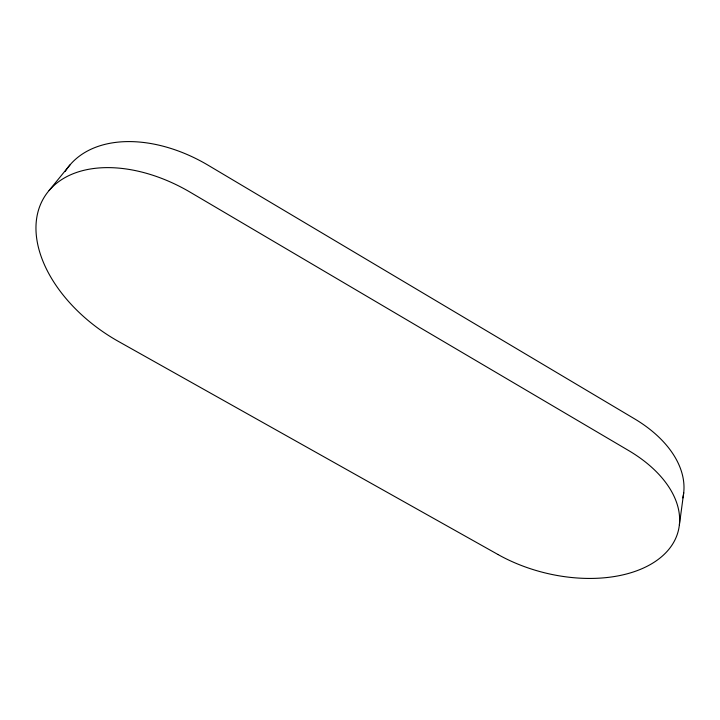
<?xml version="1.0" encoding="UTF-8"?>
<svg xmlns="http://www.w3.org/2000/svg" width="720" height="720" viewBox="0 0 720 720"><rect width="100%" height="100%" fill="white"/><g stroke="black" fill="none" stroke-linecap="round" stroke-linejoin="round"><path stroke-width="1.08" d="M679.401 524.781L683.721 492.705M49.095 190.503L69.975 164.925M65.286 171.324A124.974 82.854 33.5 0 1 208.233 165.294L634.455 418.779A117.216 73.782 13.6 0 1 682.848 497.916M498.051 554.553L118.503 341.46A128.196 82.404 32.9 0 1 41.625 201.987A128.196 82.404 32.9 0 1 190.143 192.177L628.632 450.549A120.06 73.161 14.1 0 1 659.916 558.099A120.06 73.161 14.1 0 1 498.051 554.553"/></g></svg>
